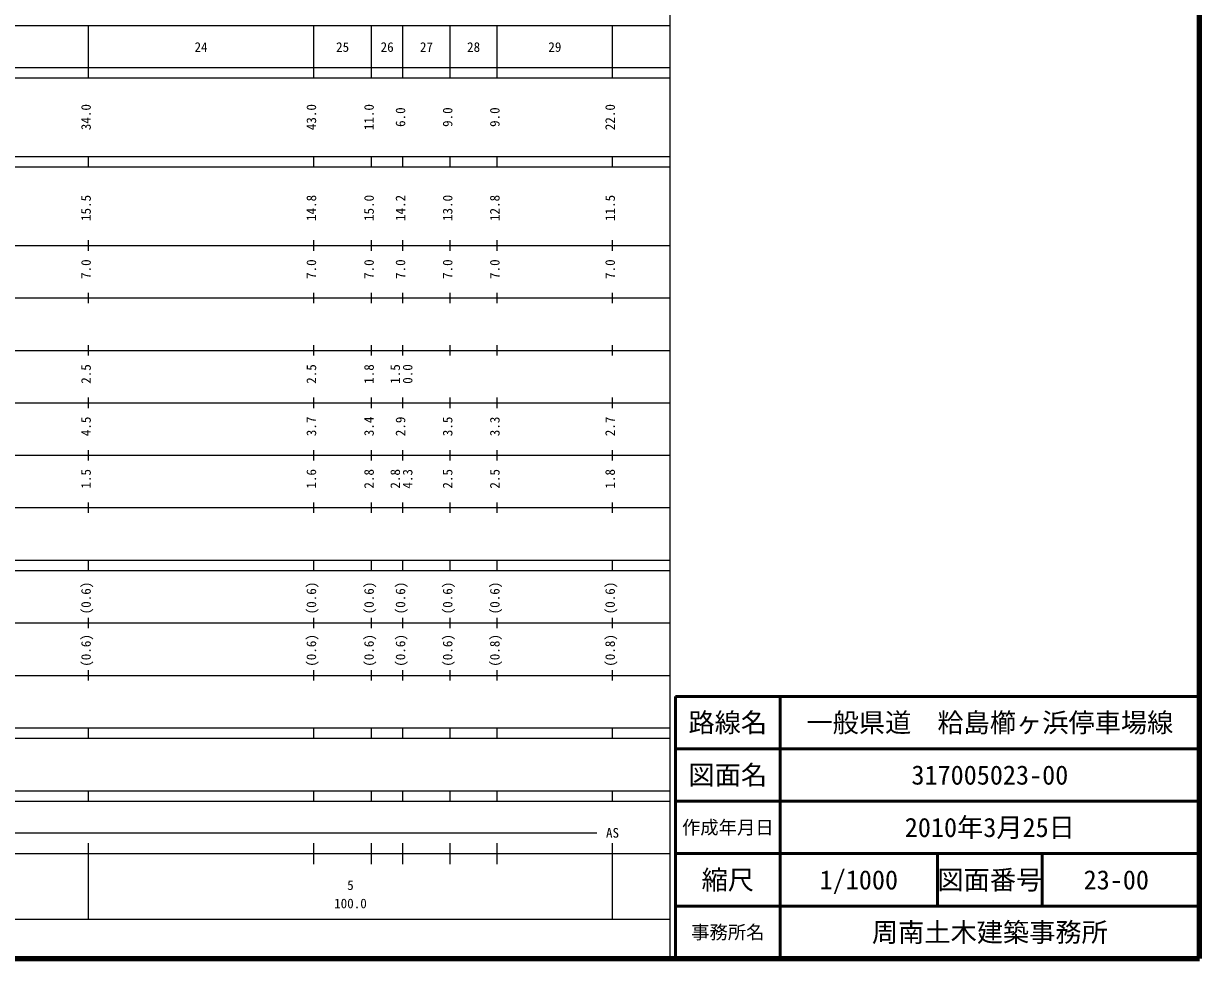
# Model space of a CAD drawing. Units: millimetres on the paper, enlarged 1000 times. Extents: x 40000 to 193597266, y 20000 to 106988046.
# Drawn here: x 455617 to 680000, y 20000 to 198357 of the extents above; entities that cross this region are included whole.
import ezdxf
from ezdxf.enums import TextEntityAlignment as Align

# ---------------------------------------------------------------- set-up
doc = ezdxf.new("R2010")
doc.units = ezdxf.units.MM
doc.header["$LTSCALE"] = 1000
for name, color, linetype, lineweight in [('M-TTL', 2, 'Continuous', 140), ('M-TTL-BAND', 7, 'Continuous', 25), ('M-TTL-FRAM', 2, 'Continuous', 50), ('M-TTL-LINE', 7, 'Continuous', 50)]:
    doc.layers.add(name, color=color, linetype=linetype, lineweight=lineweight)
doc.layers.add('M-TTL-TXT', color=7, linetype='Continuous')
doc.styles.add('ＭＳ ゴシック', font='')
doc.styles.get('ＭＳ ゴシック').set_extended_font_data('MS Gothic')

msp = doc.modelspace()

# ---------------------------------------------------------------- linework, layer by layer
at = {"layer": 'M-TTL'}
for p, q in [((680000, 20000), (680000, 380000)), ((40000, 20000), (680000, 20000))]:
    msp.add_line(p, q, dxfattribs=at)
at = {"layer": 'M-TTL-BAND'}
for p, q in [((579000, 20000), (579000, 370000)), ((68000, 198000), (579000, 198000)), ((468000, 188000), (468000, 198000)), ((511000, 188000), (511000, 198000)), ((522000, 188000), (522000, 198000)), ((528000, 188000), (528000, 198000)), ((537000, 188000), (537000, 198000)), ((546000, 188000), (546000, 198000)), ((568000, 188000), (568000, 198000)), ((40000, 190000), (579000, 190000)), ((40000, 188000), (579000, 188000)), ((40000, 173000), (579000, 173000)), ((468000, 171000), (468000, 173000)), ((511000, 171000), (511000, 173000)), ((522000, 171000), (522000, 173000)), ((528000, 171000), (528000, 173000)), ((537000, 171000), (537000, 173000)), ((546000, 171000), (546000, 173000)), ((568000, 171000), (568000, 173000)), ((40000, 171000), (579000, 171000)), ((40000, 156000), (579000, 156000)), ((468000, 155000), (468000, 157000)), ((511000, 155000), (511000, 157000)), ((522000, 155000), (522000, 157000)), ((528000, 155000), (528000, 157000)), ((537000, 155000), (537000, 157000)), ((546000, 155000), (546000, 157000)), ((568000, 155000), (568000, 157000)), ((46000, 146000), (579000, 146000)), ((468000, 145000), (468000, 147000)), ((511000, 145000), (511000, 147000)), ((522000, 145000), (522000, 147000)), ((528000, 145000), (528000, 147000)), ((537000, 145000), (537000, 147000)), ((546000, 145000), (546000, 147000)), ((568000, 145000), (568000, 147000)), ((468000, 135000), (468000, 137000)), ((511000, 135000), (511000, 137000)), ((522000, 135000), (522000, 137000)), ((528000, 135000), (528000, 137000)), ((537000, 135000), (537000, 137000)), ((546000, 135000), (546000, 137000)), ((568000, 135000), (568000, 137000)), ((52000, 136000), (579000, 136000)), ((46000, 126000), (579000, 126000)), ((468000, 125000), (468000, 127000)), ((511000, 125000), (511000, 127000)), ((522000, 125000), (522000, 127000)), ((528000, 125000), (528000, 127000)), ((537000, 125000), (537000, 127000)), ((546000, 125000), (546000, 127000)), ((568000, 125000), (568000, 127000)), ((468000, 115000), (468000, 117000)), ((511000, 115000), (511000, 117000)), ((522000, 115000), (522000, 117000)), ((528000, 115000), (528000, 117000)), ((537000, 115000), (537000, 117000)), ((546000, 115000), (546000, 117000)), ((568000, 115000), (568000, 117000)), ((52000, 116000), (579000, 116000)), ((46000, 106000), (579000, 106000)), ((468000, 105000), (468000, 107000)), ((511000, 105000), (511000, 107000)), ((522000, 105000), (522000, 107000)), ((528000, 105000), (528000, 107000)), ((537000, 105000), (537000, 107000)), ((546000, 105000), (546000, 107000)), ((568000, 105000), (568000, 107000)), ((40000, 96000), (579000, 96000)), ((468000, 94000), (468000, 96000)), ((511000, 94000), (511000, 96000)), ((522000, 94000), (522000, 96000)), ((528000, 94000), (528000, 96000)), ((537000, 94000), (537000, 96000)), ((546000, 94000), (546000, 96000)), ((568000, 94000), (568000, 96000)), ((40000, 94000), (579000, 94000)), ((49000, 84000), (579000, 84000)), ((468000, 83000), (468000, 85000)), ((511000, 83000), (511000, 85000)), ((522000, 83000), (522000, 85000)), ((528000, 83000), (528000, 85000)), ((537000, 83000), (537000, 85000)), ((546000, 83000), (546000, 85000)), ((568000, 83000), (568000, 85000)), ((468000, 73000), (468000, 75000)), ((511000, 73000), (511000, 75000)), ((522000, 73000), (522000, 75000)), ((528000, 73000), (528000, 75000)), ((537000, 73000), (537000, 75000)), ((546000, 73000), (546000, 75000)), ((568000, 73000), (568000, 75000)), ((40000, 74000), (579000, 74000)), ((40000, 64000), (579000, 64000)), ((468000, 62000), (468000, 64000)), ((511000, 62000), (511000, 64000)), ((522000, 62000), (522000, 64000)), ((528000, 62000), (528000, 64000)), ((537000, 62000), (537000, 64000)), ((546000, 62000), (546000, 64000)), ((568000, 62000), (568000, 64000)), ((40000, 62000), (579000, 62000)), ((40000, 52000), (579000, 52000)), ((468000, 50000), (468000, 52000)), ((511000, 50000), (511000, 52000)), ((522000, 50000), (522000, 52000)), ((528000, 50000), (528000, 52000)), ((537000, 50000), (537000, 52000)), ((546000, 50000), (546000, 52000)), ((568000, 50000), (568000, 52000)), ((40000, 50000), (579000, 50000)), ((71000, 44000), (565000, 44000)), ((468000, 27500), (468000, 42000)), ((511000, 38000), (511000, 42000)), ((522000, 38000), (522000, 42000)), ((528000, 38000), (528000, 42000)), ((537000, 38000), (537000, 42000)), ((546000, 38000), (546000, 42000)), ((568000, 27500), (568000, 42000)), ((40000, 40000), (579000, 40000)), ((68000, 27500), (579000, 27500))]:
    msp.add_line(p, q, dxfattribs=at)
at = {"layer": 'M-TTL-FRAM'}
for p, q in [((680000, 70000), (580000, 70000)), ((580000, 70000), (580000, 20000))]:
    msp.add_line(p, q, dxfattribs=at)
at = {"layer": 'M-TTL-LINE'}
for p, q in [((600000, 70000), (600000, 20000)), ((680000, 60000), (580000, 60000)), ((680000, 50000), (580000, 50000)), ((680000, 40000), (580000, 40000)), ((630000, 40000), (630000, 30000)), ((650000, 40000), (650000, 30000)), ((680000, 30000), (580000, 30000))]:
    msp.add_line(p, q, dxfattribs=at)

# ---------------------------------------------------------------- texts
at = {"layer": 'M-TTL-BAND', "style": 'ＭＳ ゴシック'}
for s, p in [('24', (489500, 192405)), ('25', (516500, 192405)), ('26', (525000, 192405)), ('27', (532500, 192405)), ('28', (541500, 192405)), ('29', (557000, 192405)), ('AS', (568000, 42500)), ('5', (518000, 32523)), ('100.0', (518000, 29033))]:
    msp.add_text(s, height=1833, dxfattribs=at).set_placement(p, align=Align.BOTTOM_CENTER)
for s, p in [('34.0', (469000, 180500)), ('43.0', (512000, 180500)), ('11.0', (523000, 180500)), ('6.0', (529000, 180500)), ('9.0', (538000, 180500)), ('9.0', (547000, 180500)), ('22.0', (569000, 180500)), ('15.5', (469000, 163174)), ('14.8', (512000, 163174)), ('15.0', (523000, 163174)), ('14.2', (529000, 163174)), ('13.0', (538000, 163174)), ('12.8', (547000, 163174)), ('11.5', (569000, 163174)), ('7.0', (469000, 151500)), ('7.0', (512000, 151500)), ('7.0', (523000, 151500)), ('7.0', (529000, 151500)), ('7.0', (538000, 151500)), ('7.0', (547000, 151500)), ('7.0', (569000, 151500)), ('2.5', (469000, 131500)), ('2.5', (512000, 131500)), ('1.8', (523000, 131500)), ('1.5', (528000, 131500)), ('0.0', (530370, 131500)), ('4.5', (469000, 121500)), ('3.7', (512000, 121500)), ('3.4', (523000, 121500)), ('2.9', (529000, 121500)), ('3.5', (538000, 121500)), ('3.3', (547000, 121500)), ('2.7', (569000, 121500)), ('1.5', (469000, 111500)), ('1.6', (512000, 111500)), ('2.8', (523000, 111500)), ('2.8', (528000, 111500)), ('4.3', (530370, 111500)), ('2.5', (538000, 111500)), ('2.5', (547000, 111500)), ('1.8', (569000, 111500)), ('(0.6)', (469000, 88764)), ('(0.6)', (512000, 88764)), ('(0.6)', (523000, 88764)), ('(0.6)', (529000, 88764)), ('(0.6)', (538000, 88764)), ('(0.6)', (547000, 88764)), ('(0.6)', (569000, 88764)), ('(0.6)', (469000, 78764)), ('(0.6)', (512000, 78764)), ('(0.6)', (523000, 78764)), ('(0.6)', (529000, 78764)), ('(0.6)', (538000, 78764)), ('(0.8)', (547000, 78764)), ('(0.8)', (569000, 78764))]:
    msp.add_text(s, height=1833, rotation=90, dxfattribs=at).set_placement(p, align=Align.BOTTOM_CENTER)
at = {"layer": 'M-TTL-TXT', "style": 'ＭＳ ゴシック'}
for s, height, p in [('路線名', 3666, (590000, 65000)), ('路線名', 3666, (590000, 65000)), ('一般県道\u3000粭島櫛ヶ浜停車場線', 3666, (640000, 65000)), ('図面名', 3666, (590000, 55000)), ('図面名', 3666, (590000, 55000)), ('317005023-00', 3666, (640000, 55000)), ('2010年3月25日', 3666, (640000, 45000)), ('作成年月日', 2566, (590000, 45000)), ('作成年月日', 2566, (590000, 45000)), ('縮尺', 3666, (590000, 35000)), ('縮尺', 3666, (590000, 35000)), ('1/1000', 3666, (615000, 35000)), ('図面番号', 3666, (640000, 35000)), ('図面番号', 3666, (640000, 35000)), ('23-00', 3666, (664125, 35000)), ('周南土木建築事務所', 3666, (640000, 25000)), ('事務所名', 2566, (590000, 25000)), ('事務所名', 2566, (590000, 25000))]:
    msp.add_text(s, height=height, dxfattribs=at).set_placement(p, align=Align.MIDDLE_CENTER)

doc.saveas('drawing.dxf')
